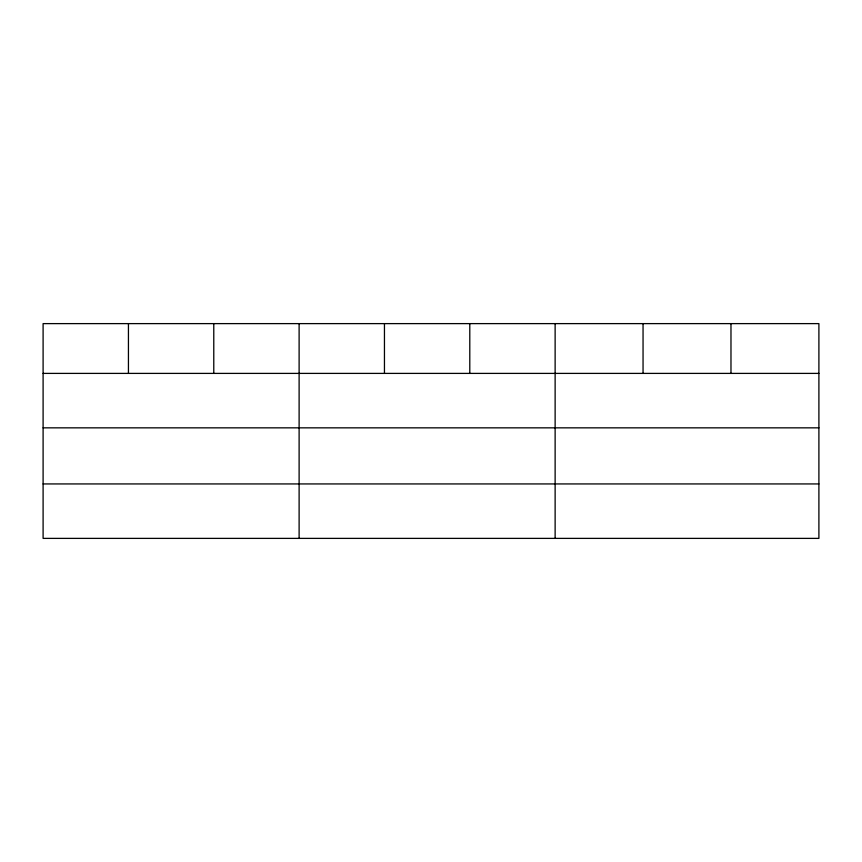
<?xml version="1.0" encoding="UTF-8"?>
<svg xmlns="http://www.w3.org/2000/svg" width="862" height="862" viewBox="0 0 862 862"><rect width="100%" height="100%" fill="white"/><g stroke="black" fill="none" stroke-linecap="round" stroke-linejoin="round"><path stroke-width="1.29" d="M818.9 427.843L818.9 323.616L43.1 323.616L43.1 538.384L818.9 538.384L818.9 427.843L43.1 427.843M43.1 373.397L818.9 373.397M43.1 483.938L818.9 483.938M730.976 323.616L730.976 373.397M643.052 323.616L643.052 373.397M555.128 323.616L555.128 538.384M469.79 323.616L469.79 373.397M384.452 323.616L384.452 373.397M299.114 323.616L299.114 538.384M213.776 323.616L213.776 373.397M128.438 323.616L128.438 373.397"/></g></svg>
